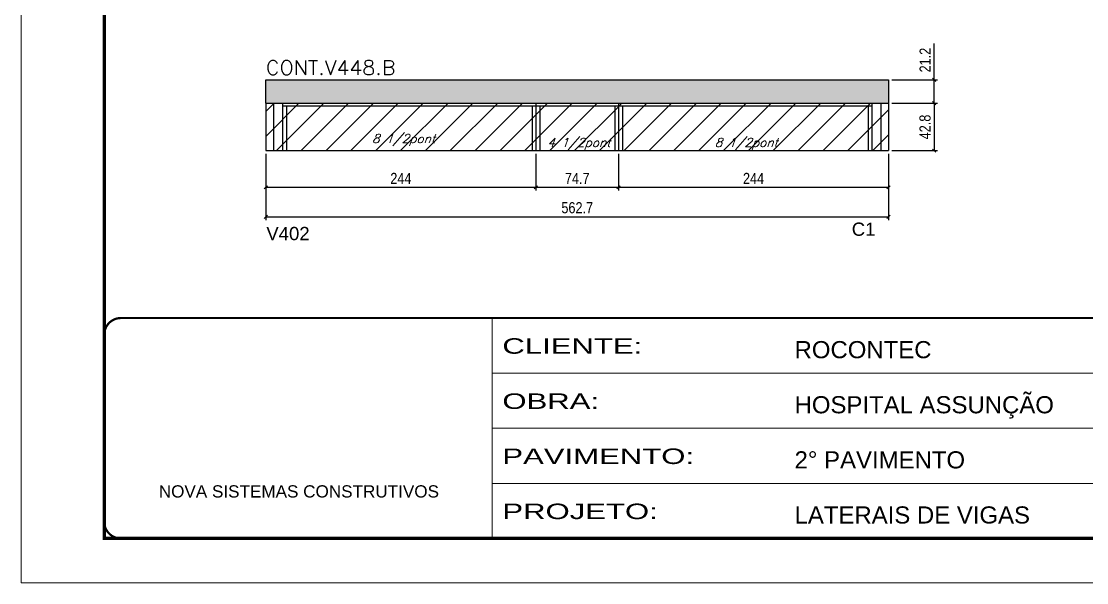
# Model space of a CAD drawing. Extents: x 137137 to 143418, y 10464 to 34486.
# Drawn here: x 137137 to 138100, y 27693 to 28200 of the extents above; entities that cross this region are included whole.
import ezdxf

# ---------------------------------------------------------------- set-up
doc = ezdxf.new("R2010")
doc.units = 0
doc.linetypes.add('CONTINUO', pattern=[0])
doc.linetypes.add('DASHED', pattern=[0.75, 0.5, -0.25])
for name, color, linetype in [('5', 5, 'Continuous'), ('COTA', 241, 'Continuous'), ('Painéis', 200, 'Continuous'), ('Reaproveitamento', 251, 'Continuous'), ('SARR_2.2x7', 40, 'Continuous'), ('SARR_3.5x7', 81, 'Continuous'), ('texto', 7, 'Continuous')]:
    doc.layers.add(name, color=color, linetype=linetype)
for name, color, linetype, lineweight in [('Folhas', 255, 'Continuous', 9), ('Hachura', 251, 'Continuous', 9), ('SARRAFO DE PRESSAO', 251, 'DASHED', 9), ('Texto Seção', 7, 'Continuous', 15)]:
    doc.layers.add(name, color=color, linetype=linetype, lineweight=lineweight)
doc.styles.add('ARIAL', font='arial.ttf')
doc.styles.add('COTA TECNICA', font='techl___.ttf', dxfattribs={"height": 10})
doc.styles.add('REGUA-120', font='ROMANS.shx', dxfattribs={"height": 15})
doc.styles.add('Romans', font='romans.shx')
doc.styles.get("Standard").update_dxf_attribs({"font": 'arial.ttf'})
doc.styles.add('Tecnologia', font='')
doc.styles.get('Tecnologia').set_extended_font_data('Forgotten Futurist')
doc.dimstyles.new('PAINEL', dxfattribs={"dimtxt": 10, "dimasz": 3, "dimexe": 3, "dimexo": 3, "dimgap": 3, "dimtad": 1, "dimdec": 1, "dimzin": 12, "dimdsep": 46, "dimtxsty": 'COTA TECNICA', "dimblk1": 'OBLIQUE', "dimblk2": 'OBLIQUE', "dimsah": 1, "dimcen": 0.9, "dimclrd": 4, "dimclre": 4, "dimclrt": 240, "dimadec": 1, "dimazin": 3, "dimtfac": 1, "dimtdec": 1, "dimtmove": 0, "dimatfit": 3, "dimfxl": 1, "dimtolj": 1, "dimtzin": 12, "dimarcsym": 0})
pattern_1 = [(45, (-4768.5, -1148.575), (-11.2253202, 11.2253202), [])]

# ---------------------------------------------------------------- blocks, each defined once
blk = doc.blocks.new('9999999999')
at = {"color": 30, "linetype": 'CONTINUO'}
for p, q in [((98564.56, 34230.21), (98564.56, 34429.45)), ((98564.56, 34379.64), (99583.98, 34379.64)), ((98564.56, 34329.83), (99487.98, 34329.83)), ((98564.56, 34280.02), (99487.98, 34280.02))]:
    blk.add_line(p, q, dxfattribs=at)
at = {"color": 30, "linetype": 'CONTINUO', "const_width": 2}
blk.add_lwpolyline([(99583.98, 34230.21), (99583.98, 34414.45, 0.414214), (99568.98, 34429.45), (98228.98, 34429.45, 0.414214), (98213.98, 34414.45), (98213.98, 34245.21, 0.414214), (98228.98, 34230.21), (99583.98, 34230.21)], format="xyb", dxfattribs=at)
at = {"layer": 'Folhas'}
blk.add_lwpolyline([(98138.98, 34190.21), (99623.98, 34190.21), (99623.98, 35240.21), (98138.98, 35240.21)], close=True, dxfattribs=at)
at = {"layer": 'Folhas', "color": 30, "const_width": 3}
blk.add_lwpolyline([(98213.98, 34230.21), (99583.98, 34230.21), (99583.98, 35200.21), (98213.98, 35200.21)], close=True, dxfattribs=at)
at = {"color": 7, "linetype": 'Continuous', "ltscale": 5, "style": 'ARIAL'}
for s, height, p in [('ROCONTEC', 15.483, (98837.68, 34393.13)), ('HOSPITAL ASSUNÇÃO', 15.4829, (98837.68, 34343.32)), ('2° PAVIMENTO', 15.4829, (98837.68, 34293.51)), ('NOVA SISTEMAS CONSTRUTIVOS', 11.0592, (98263.19, 34267.21)), ('LATERAIS DE VIGAS', 15.4829, (98837.68, 34243.7))]:
    blk.add_text(s, height=height, dxfattribs=at).set_placement(p)
at = {"layer": 'Folhas', "color": 7, "style": 'Tecnologia', "width": 1.5}
for s, p in [('CLIENTE:', (98573.65, 34397.17)), ('OBRA:', (98573.65, 34347.31)), ('PAVIMENTO:', (98573.65, 34297.5)), ('PROJETO:', (98573.65, 34247.69))]:
    blk.add_text(s, height=14, dxfattribs=at).set_placement(p)
blk = doc.blocks.new('_Oblique')
at = {"color": 0, "linetype": 'ByBlock', "lineweight": -2}
blk.add_line((-0.5, -0.5), (0.5, 0.5), dxfattribs=at)
blk = doc.blocks.new('*D432')
at = {"layer": 'COTA', "color": 4, "lineweight": -2, "ltscale": 25, "transparency": 16777216}
for p, q in [((137358.27, 28080.44), (137358.27, 28047.3)), ((137602.27, 28080.44), (137602.27, 28047.3)), ((137358.27, 28050.3), (137602.27, 28050.3))]:
    blk.add_line(p, q, dxfattribs=at)
at = {"layer": 'Defpoints', "color": 0, "ltscale": 25, "transparency": 16777216}
for p in [(137358.27, 28083.44), (137602.27, 28083.44), (137602.27, 28050.3)]:
    blk.add_point(p, dxfattribs=at)
at = {"layer": 'COTA', "color": 4, "lineweight": -2, "ltscale": 25, "transparency": 16777216, "xscale": 3, "yscale": 3, "zscale": 3, "rotation": 180}
blk.add_blockref('_Oblique', (137358.27, 28050.3), dxfattribs=at)
at = {"layer": 'COTA', "color": 4, "lineweight": -2, "ltscale": 25, "transparency": 16777216, "xscale": 3, "yscale": 3, "zscale": 3}
blk.add_blockref('_Oblique', (137602.27, 28050.3), dxfattribs=at)
at = {"layer": 'COTA', "color": 240, "ltscale": 25, "transparency": 16777216, "insert": (137480.27, 28058.37), "char_height": 10, "attachment_point": 5, "style": 'COTA TECNICA'}
blk.add_mtext('\\A1;244', dxfattribs=at)
blk = doc.blocks.new('*D433')
at = {"layer": 'COTA', "color": 4, "lineweight": -2, "ltscale": 25, "transparency": 16777216}
for p, q in [((137602.27, 28080.44), (137602.27, 28047.3)), ((137676.94, 28080.44), (137676.94, 28047.3)), ((137602.27, 28050.3), (137676.94, 28050.3))]:
    blk.add_line(p, q, dxfattribs=at)
at = {"layer": 'Defpoints', "color": 0, "ltscale": 25, "transparency": 16777216}
for p in [(137602.27, 28083.44), (137676.94, 28083.44), (137676.94, 28050.3)]:
    blk.add_point(p, dxfattribs=at)
at = {"layer": 'COTA', "color": 4, "lineweight": -2, "ltscale": 25, "transparency": 16777216, "xscale": 3, "yscale": 3, "zscale": 3, "rotation": 180}
blk.add_blockref('_Oblique', (137602.27, 28050.3), dxfattribs=at)
at = {"layer": 'COTA', "color": 4, "lineweight": -2, "ltscale": 25, "transparency": 16777216, "xscale": 3, "yscale": 3, "zscale": 3}
blk.add_blockref('_Oblique', (137676.94, 28050.3), dxfattribs=at)
at = {"layer": 'COTA', "color": 240, "ltscale": 25, "transparency": 16777216, "insert": (137639.61, 28058.37), "char_height": 10, "attachment_point": 5, "style": 'COTA TECNICA'}
blk.add_mtext('\\A1;74.7', dxfattribs=at)
blk = doc.blocks.new('*D434')
at = {"layer": 'COTA', "color": 4, "lineweight": -2, "ltscale": 25, "transparency": 16777216}
for p, q in [((137676.94, 28080.44), (137676.94, 28047.3)), ((137920.94, 28080.44), (137920.94, 28047.3)), ((137676.94, 28050.3), (137920.94, 28050.3))]:
    blk.add_line(p, q, dxfattribs=at)
at = {"layer": 'Defpoints', "color": 0, "ltscale": 25, "transparency": 16777216}
for p in [(137676.94, 28083.44), (137920.94, 28083.44), (137920.94, 28050.3)]:
    blk.add_point(p, dxfattribs=at)
at = {"layer": 'COTA', "color": 4, "lineweight": -2, "ltscale": 25, "transparency": 16777216, "xscale": 3, "yscale": 3, "zscale": 3, "rotation": 180}
blk.add_blockref('_Oblique', (137676.94, 28050.3), dxfattribs=at)
at = {"layer": 'COTA', "color": 4, "lineweight": -2, "ltscale": 25, "transparency": 16777216, "xscale": 3, "yscale": 3, "zscale": 3}
blk.add_blockref('_Oblique', (137920.94, 28050.3), dxfattribs=at)
at = {"layer": 'COTA', "color": 240, "ltscale": 25, "transparency": 16777216, "insert": (137798.94, 28058.37), "char_height": 10, "attachment_point": 5, "style": 'COTA TECNICA'}
blk.add_mtext('\\A1;244', dxfattribs=at)
blk = doc.blocks.new('*D440')
at = {"layer": 'COTA', "color": 4, "lineweight": -2, "ltscale": 25, "transparency": 16777216}
for p, q in [((137923.94, 28126.24), (137965, 28126.24)), ((137962, 28126.24), (137962, 28083.44)), ((137923.94, 28083.44), (137965, 28083.44))]:
    blk.add_line(p, q, dxfattribs=at)
at = {"layer": 'Defpoints', "color": 0, "ltscale": 25, "transparency": 16777216}
for p in [(137920.94, 28126.24), (137920.94, 28083.44), (137962, 28083.44)]:
    blk.add_point(p, dxfattribs=at)
at = {"layer": 'COTA', "color": 4, "lineweight": -2, "ltscale": 25, "transparency": 16777216, "xscale": 3, "yscale": 3, "zscale": 3}
for p, rotation in [((137962, 28126.24), 90), ((137962, 28083.44), 270)]:
    blk.add_blockref('_Oblique', p, dxfattribs=dict(at, rotation=rotation))
at = {"layer": 'COTA', "color": 240, "ltscale": 25, "transparency": 16777216, "insert": (137953.91, 28104.84), "char_height": 10, "attachment_point": 5, "rotation": 90, "style": 'COTA TECNICA'}
blk.add_mtext('\\A1;42.8', dxfattribs=at)
blk = doc.blocks.new('*D441')
at = {"layer": 'COTA', "color": 4, "lineweight": -2, "ltscale": 25, "transparency": 16777216}
for p, q in [((137962, 28147.44), (137962, 28180.17)), ((137923.94, 28147.44), (137965, 28147.44)), ((137962, 28126.24), (137962, 28147.44)), ((137923.94, 28126.24), (137965, 28126.24))]:
    blk.add_line(p, q, dxfattribs=at)
at = {"layer": 'Defpoints', "color": 0, "ltscale": 25, "transparency": 16777216}
for p in [(137920.94, 28147.44), (137962, 28147.44), (137920.94, 28126.24)]:
    blk.add_point(p, dxfattribs=at)
at = {"layer": 'COTA', "color": 4, "lineweight": -2, "ltscale": 25, "transparency": 16777216, "xscale": 3, "yscale": 3, "zscale": 3}
for p, rotation in [((137962, 28147.44), 90), ((137962, 28126.24), 270)]:
    blk.add_blockref('_Oblique', p, dxfattribs=dict(at, rotation=rotation))
at = {"layer": 'COTA', "color": 240, "ltscale": 25, "transparency": 16777216, "insert": (137953.94, 28165.3), "char_height": 10, "attachment_point": 5, "rotation": 90, "style": 'COTA TECNICA'}
blk.add_mtext('\\A1;21.2', dxfattribs=at)
blk = doc.blocks.new('*D1385')
at = {"layer": 'COTA', "color": 4, "lineweight": -2, "ltscale": 25, "transparency": 16777216}
for p, q in [((137358.27, 28080.44), (137358.27, 28020.71)), ((137920.94, 28080.44), (137920.94, 28020.71)), ((137358.27, 28023.71), (137920.94, 28023.71))]:
    blk.add_line(p, q, dxfattribs=at)
at = {"layer": 'Defpoints', "color": 0, "ltscale": 25, "transparency": 16777216}
for p in [(137358.27, 28083.44), (137920.94, 28083.44), (137920.94, 28023.71)]:
    blk.add_point(p, dxfattribs=at)
at = {"layer": 'COTA', "color": 4, "lineweight": -2, "ltscale": 25, "transparency": 16777216, "xscale": 3, "yscale": 3, "zscale": 3, "rotation": 180}
blk.add_blockref('_Oblique', (137358.27, 28023.71), dxfattribs=at)
at = {"layer": 'COTA', "color": 4, "lineweight": -2, "ltscale": 25, "transparency": 16777216, "xscale": 3, "yscale": 3, "zscale": 3}
blk.add_blockref('_Oblique', (137920.94, 28023.71), dxfattribs=at)
at = {"layer": 'COTA', "color": 240, "ltscale": 25, "transparency": 16777216, "insert": (137639.61, 28031.82), "char_height": 10, "attachment_point": 5, "style": 'COTA TECNICA'}
blk.add_mtext('\\A1;562.7', dxfattribs=at)

msp = doc.modelspace()

# ---------------------------------------------------------------- hatches: boundary and pattern name
at = {"layer": 'COTA', "linetype": 'ByBlock'}
h = msp.add_hatch(dxfattribs=at)
h.set_pattern_fill('AR-CONC', color=256, scale=0.03)
h.set_pattern_definition([(50, (-3183.5, -1148.575), (5.46554007, -0.47817257), [0.5715, -6.2865]), (355, (-3183.5, -1148.575), (-1.05730264, 5.73170536), [0.4572, -5.02921753]), (100.4514447, (-3183.0445, -1148.615), (4.40823741, 5.25353256), [0.48570026, -5.34270734]), (46.1842, (-3183.5, -1147.051), (8.13237123, -1.26126984), [0.85725, -9.42975]), (96.6355576, (-3182.822, -1147.156), (7.122124, 7.42278374), [0.7285507, -8.01406824]), (351.184151, (-3183.5, -1147.051), (7.122124, 7.42278374), [0.685799, -7.54379196]), (21, (-3182.738, -1147.432), (4.54843174, -3.06795595), [0.5715, -6.2865]), (326, (-3182.738, -1147.432), (1.85406085, 5.52563898), [0.4572, -5.0292]), (71.451445, (-3182.359, -1147.688), (6.40249258, 2.45768307), [0.48570026, -5.34269813]), (37.5, (-3183.5, -1148.5751), (0.092658098, 2.536651166), [0, -4.96824, 0, -5.1054, 0, -5.04825]), (7.5, (-3183.5, -1148.575), (2.004589875, 3.005417245), [0, -2.91084, 0, -4.85394, 0, -1.92405]), (327.5, (-3185.1993, -1148.5751), (4.067717855, -0.17186232), [0, -1.905, 0, -5.9436, 0, -7.8867]), (317.5, (-3185.9613, -1148.575), (4.44387544, 0.76279473), [0, -2.4765, 0, -3.94716, 0, -5.6007])])
h.paths.add_polyline_path([(137920.94, 28126.24), (137920.94, 28147.44), (137358.27, 28147.44), (137358.27, 28126.24)])
at = {"layer": 'Hachura', "ltscale": 25}
h = msp.add_hatch(dxfattribs=at)
h.set_pattern_fill('ANSI31', color=256, scale=5)
h.set_pattern_definition(pattern_1)
h.paths.add_polyline_path([(137676.94, 28126.24), (137602.27, 28126.24), (137602.27, 28083.44), (137676.94, 28083.44)])
at = {"layer": 'Reaproveitamento', "ltscale": 25}
h = msp.add_hatch(dxfattribs=at)
h.set_pattern_fill('ANSI31', color=256, scale=5)
h.set_pattern_definition(pattern_1)
h.paths.add_polyline_path([(137602.27, 28126.24), (137358.27, 28126.24), (137358.27, 28083.44), (137602.27, 28083.44)])
h.paths.add_polyline_path([(137446.37, 28085.05), (137513.99, 28085.05), (137519.49, 28101.02), (137451.87, 28101.02)], flags=24)
h = msp.add_hatch(dxfattribs=at)
h.set_pattern_fill('ANSI31', color=256, scale=5)
h.set_pattern_definition(pattern_1)
h.paths.add_polyline_path([(137920.94, 28126.24), (137676.94, 28126.24), (137676.94, 28083.44), (137920.94, 28083.44)])

# ---------------------------------------------------------------- linework, layer by layer
at = {"layer": 'COTA', "linetype": 'ByBlock'}
for p, q in [((137358.27, 28147.44), (137920.94, 28147.44)), ((137358.27, 28126.24), (137358.27, 28147.44)), ((137920.94, 28147.44), (137920.94, 28126.24))]:
    msp.add_line(p, q, dxfattribs=at)
at = {"layer": 'Painéis'}
for p, q in [((137358.27, 28126.24), (137920.94, 28126.24)), ((137358.27, 28083.44), (137920.94, 28083.44))]:
    msp.add_line(p, q, dxfattribs=at)
at = {"layer": 'Painéis', "ltscale": 25}
for p, q in [((137358.27, 28126.24), (137358.27, 28083.44)), ((137602.27, 28126.24), (137602.27, 28083.44)), ((137676.94, 28126.24), (137676.94, 28083.44)), ((137920.94, 28126.24), (137920.94, 28083.44))]:
    msp.add_line(p, q, dxfattribs=at)
at = {"layer": 'SARR_2.2x7', "linetype": 'Continuous'}
for p, q in [((137365.27, 28126.24), (137365.27, 28083.44)), ((137373.27, 28124.04), (137602.27, 28124.04)), ((137602.27, 28124.04), (137676.94, 28124.04)), ((137676.94, 28124.04), (137905.94, 28124.04)), ((137913.94, 28126.24), (137913.94, 28083.44))]:
    msp.add_line(p, q, dxfattribs=at)
at = {"layer": 'SARR_3.5x7'}
for p, q in [((137373.27, 28126.24), (137373.27, 28083.44)), ((137376.77, 28124.04), (137376.77, 28083.44)), ((137598.77, 28124.04), (137598.77, 28083.44)), ((137605.77, 28124.04), (137605.77, 28083.44)), ((137673.44, 28124.04), (137673.44, 28083.44)), ((137680.44, 28124.04), (137680.44, 28083.44)), ((137902.44, 28124.04), (137902.44, 28083.44)), ((137905.94, 28126.24), (137905.94, 28083.44))]:
    msp.add_line(p, q, dxfattribs=at)

# ---------------------------------------------------------------- block references
at = {"layer": 'SARRAFO DE PRESSAO', "color": 6, "linetype": 'ByBlock'}
msp.add_blockref('9999999999', (38998.31, -6497.3), dxfattribs=at)

# ---------------------------------------------------------------- texts
at = {"layer": '5', "linetype": 'Continuous'}
for s, p in [('V402', (137358.69, 28002.52)), ('C1', (137887.66, 28006.46))]:
    msp.add_text(s, height=12, rotation=0.00004, dxfattribs=at).set_placement(p)
at = {"layer": 'texto', "color": 2, "char_height": 8, "attachment_point": 5, "style": 'Romans'}
for s, insert in [('{\\Q19;\\C256;8 1/2pont}', (137482.74, 28093.04)), ('{\\Q19;\\C256;4 1/2pont}', (137641.2, 28089.53)), ('{\\Q19;\\C256;8 1/2pont}', (137792.38, 28089.53))]:
    msp.add_mtext(s, dxfattribs=dict(at, insert=insert))
at = {"layer": 'Texto Seção', "style": 'REGUA-120', "width": 1.05}
msp.add_text('CONT.V448.B', height=13, dxfattribs=at).set_placement((137358.26, 28152.01))

# ---------------------------------------------------------------- dimensions: what is measured, and where the dimension line sits
at = {"layer": 'COTA', "ltscale": 25}
for base, p2, picture, middle in [((137962, 28147.44), (137920.94, 28147.44), '*D441', (137953.94, 28165.3)), ((137962, 28083.44), (137920.94, 28083.44), '*D440', (137953.91, 28104.84))]:
    dim = msp.add_linear_dim(base=base, p1=(137920.94, 28126.24), p2=p2, angle=90, dimstyle='PAINEL', dxfattribs=at)
    dim.commit()
    dim.dimension.update_dxf_attribs({"geometry": picture, "text_midpoint": middle})
for base, p2, picture, middle in [((137602.27, 28050.3), (137602.27, 28083.44), '*D432', (137480.27, 28058.37)), ((137920.94, 28023.71), (137920.94, 28083.44), '*D1385', (137639.61, 28031.82))]:
    dim = msp.add_linear_dim(base=base, p1=(137358.27, 28083.44), p2=p2, dimstyle='PAINEL', dxfattribs=at)
    dim.commit()
    dim.dimension.update_dxf_attribs({"geometry": picture, "text_midpoint": middle})
for base, p1, p2, picture, middle in [((137676.94, 28050.3), (137602.27, 28083.44), (137676.94, 28083.44), '*D433', (137639.61, 28058.37)), ((137920.94, 28050.3), (137676.94, 28083.44), (137920.94, 28083.44), '*D434', (137798.94, 28058.37))]:
    dim = msp.add_linear_dim(base=base, p1=p1, p2=p2, dimstyle='PAINEL', override={"dimtmove": 1}, dxfattribs=at)
    dim.commit()
    dim.dimension.update_dxf_attribs({"geometry": picture, "text_midpoint": middle})

doc.saveas('drawing.dxf')
